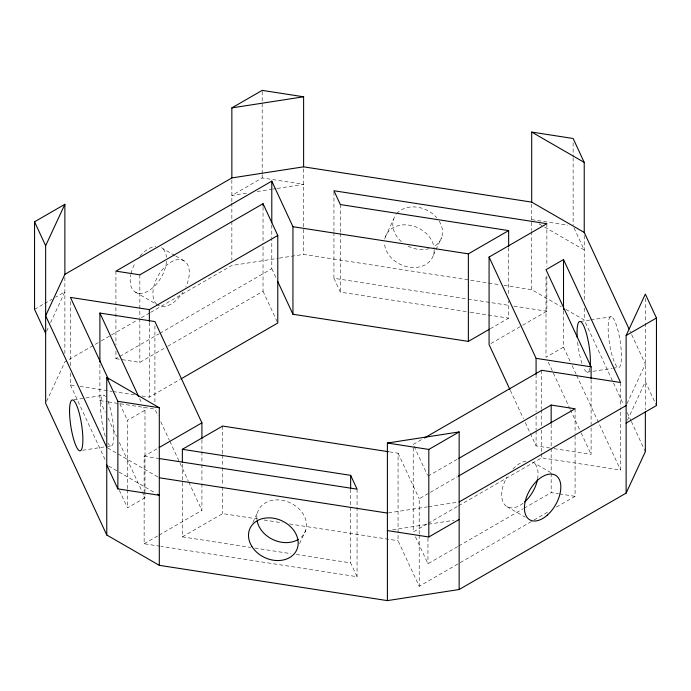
<?xml version="1.0" encoding="UTF-8"?>
<svg xmlns="http://www.w3.org/2000/svg" width="691" height="691" viewBox="0 0 691 691"><rect width="100%" height="100%" fill="white"/><g stroke="black" fill="none" stroke-linecap="round" stroke-linejoin="round"><path stroke-width="0.52" stroke-dasharray="3.46 2.59" d="M46.547 331.352L48.785 326.532M50.573 322.68L64.876 291.844L55.686 297.156M46.547 401.385L64.876 361.885L100.325 341.423M252.837 522.491L257.657 512.109M385.319 237.039L393.645 219.099M299.548 543.627L305.681 530.412M433.343 255.342L435.529 250.626M435.969 249.676L441.67 237.402M627.013 403.639L645.351 364.131L629.959 330.972M627.463 420.18L645.351 381.648L656.45 405.565M34.55 309.352L43.74 304.049M44.656 303.522L52.015 299.272M277.229 188.427L303.608 184.342L262.183 177.933L231.856 195.441L247.68 192.996M101.257 340.879L110.586 335.498M111.519 334.962L136.706 320.417M141.37 317.722L149.766 312.876M150.698 312.341L231.856 265.482L278.283 258.304M115.924 351.209L115.924 358.681L158.861 333.891M159.794 333.356L271.796 268.687L271.796 238.792M122.16 359.648L139.841 362.386L166.911 346.752M167.844 346.217L263.038 291.257L263.038 243.206M141.897 396.003L149.36 397.161L180.075 379.428M127.481 488.658L127.481 420.327L144.989 410.221L143.642 407.301M160.105 546.227L144.134 543.757L144.134 456.207L158.118 448.139M119.336 490.316L127.481 507.876L144.989 497.77L144.989 492.433M490.334 328.717L508.645 318.145L508.645 301.069M144.134 543.757L158.118 535.689M159.042 535.145L201.919 510.399L201.919 483.709M490.947 343.531L521.705 325.772M522.638 325.236L546.866 311.244L546.866 276.011M182.355 464.248L182.355 536.855L222.632 513.603L258.78 519.191M563.519 310.82L563.519 347.124L546.011 357.23L546.011 275.018M413.218 444.434L423.453 438.526M427.962 476.194L457.831 458.954M419.204 533.996L419.204 498.764L429.474 492.83M430.407 492.294L457.477 476.669M427.176 523.925L413.218 531.984L413.218 446.567M428.109 523.389L457.883 506.192M458.815 505.657L541.64 457.839L620.57 470.053L620.57 408.131M415.455 536.795L427.962 563.744L457.831 546.503M458.764 545.968L523.156 508.783M524.089 508.248L551.159 492.614L558.44 493.745M389.551 451.871L398.059 453.192L398.059 540.742L419.204 586.313L459.342 563.139M460.275 562.604L533.081 520.565M534.013 520.029L548.948 511.409M556.41 507.099L575.076 496.319L575.076 434.389M257.182 191.528L271.952 189.239M273.005 189.075L276.175 188.591M279.337 258.14L303.608 254.383L499.723 284.727M73.911 399.847L103.952 395.2M580.388 321.496L589.708 320.054M590.745 319.898L611.457 316.694M82.644 450.273L106.466 446.593M107.502 446.429L110.612 445.954M587.048 372.242L611.906 368.398M612.943 368.243L618.117 367.439A25.731 5.442 81.2 0 0 618.117 331.041A25.731 5.442 81.2 0 0 608.132 327.715A25.731 5.442 81.2 0 0 618.117 367.439M388.446 512.903L427.487 506.866M428.541 506.702L458.09 502.132M392.669 529.764L427.487 524.374M428.541 524.21L453.875 520.288M531.699 219.626L567.821 225.214M503.989 285.383L531.699 289.667L561.196 306.692M333.943 232.392L333.943 278.3L467.021 298.892M468.083 299.056L509.604 305.482M513.862 306.139L546.866 311.244M333.943 278.3L340.352 292.112L469.232 312.047M470.295 312.22L508.645 318.145M115.924 358.681L121.124 359.484M525.238 422.512L536.086 445.885L549.837 448.01M554.07 448.666L591.099 454.393L591.099 425.57M70.43 373.2L70.43 384.947L75.76 385.768M80.026 386.433L112.028 391.382M113.099 391.547L134.425 394.846M99.901 364.304L99.901 400.607L107.304 401.756M108.366 401.92L154.914 409.115L158.075 415.93M559.477 493.91L575.076 496.319M144.134 456.207L157.971 458.349M264.092 520.012L282.17 522.811M289.615 523.959L398.059 540.742M182.355 536.855L250.531 547.402M254.789 548.058L291.006 553.664M296.327 554.484L350.648 562.889L357.057 576.7L161.167 546.391M539.075 223.884L543.679 226.544M544.603 227.08L584.232 249.961L573.133 226.035M565.799 309.352L584.232 319.993L623.619 404.866M174.883 255.506L161.236 247.62A25.731 14.857 -60 0 1 166.462 257.268M175.79 256.024L183.979 260.757M550.952 472.627L532.752 462.124A25.731 14.857 -60 0 1 537.65 478.708M135.496 292.198L158.248 305.327A25.731 14.857 -60 0 0 182.985 292.112M507.021 506.693L525.22 517.196M107.692 447.984L158.377 477.248M108.608 466.028L155.613 493.158M627.238 412.665L630.866 420.474M631.315 421.45L645.351 451.681M563.519 347.124L570.308 361.756M572.122 365.66L576.199 374.436M576.648 375.412L620.57 470.053M548.265 362.093L569.911 408.726M570.36 409.703L580.734 432.048M581.183 433.015L591.099 454.393M510.329 390.372L523.433 418.616M414.116 446.36L427.513 475.235M398.059 453.192L419.204 498.764M271.796 268.687L276.296 278.387M263.038 291.257L277.333 322.058M160.787 421.778L169.373 440.279M169.831 441.255L188.358 481.178M188.807 482.154L201.919 510.399M139.582 398.56L141.836 403.414M119.785 403.743L127.481 420.327M99.901 400.607L105.308 412.268M108.012 418.098L116.58 436.557M119.293 442.387L144.989 497.77M70.43 384.947L105.291 460.076M645.351 298.4L645.351 322.11M645.351 323.189L645.351 409.659M620.57 382.503L620.57 407.059M591.099 379.653L591.099 424.499M584.232 235.536L584.232 300.602M584.232 308.143L584.232 319.993M575.076 408.77L575.076 433.326M573.133 142.761L573.133 156.641M573.133 157.703L573.133 224.972M551.159 424.283L551.159 472.333M551.159 473.395L551.159 492.614M546.866 223.694L546.866 266.398M541.64 370.29L541.64 408.726M541.64 409.798L541.64 425.811M541.64 430.078L541.64 452.501M541.64 453.572L541.64 457.839M536.086 374.349L536.086 411.715M536.086 415.991L536.086 429.871M536.086 430.934L536.086 445.885M531.699 204.182L531.699 230.405M531.699 231.485L531.699 289.667M508.645 247.68L508.645 295.722M427.962 538.125L427.962 563.744M419.204 535.059L419.204 586.313M357.057 489.15L357.057 576.7M350.648 489.219L350.648 562.889M340.352 204.562L340.352 232.323M340.352 233.385L340.352 292.112M333.943 191.822L333.943 231.321M303.608 168.889L303.608 254.383M271.796 224.912L271.796 237.73M263.038 206.903L263.038 242.144M262.183 91.454L262.183 173.666M262.183 174.728L262.183 177.933M231.856 179.997L231.856 201.91M231.856 202.99L231.856 220.23M231.856 221.301L231.856 260.101M222.632 426.053L222.632 453.814M222.632 454.877L222.632 466.624M222.632 467.695L222.632 485.842M222.632 486.913L222.632 513.603M201.919 439.925L201.919 450.61M201.919 451.672L201.919 463.419M201.919 464.49L201.919 482.638M154.914 325.841L154.914 403.777M149.36 322.421L149.36 397.161M144.989 410.221L144.989 491.361M139.841 274.828L139.841 317.54M139.841 318.603L139.841 362.386M127.481 489.729L127.481 507.876M115.924 271.131L115.924 344.8M70.43 301.665L70.43 365.729M64.876 277.428L64.876 354.345M166.496 261.267A25.731 14.857 -60 0 1 145.205 292.431A25.731 14.857 -60 0 1 130.789 274.621M131.005 273.619A25.731 14.857 -60 0 1 135.496 262.485M139.962 256.128A25.731 14.857 -60 0 1 155.769 246.445M439.182 221.077A25.731 20.298 24.9 0 1 433.637 246.817M429.137 248.665A25.731 20.298 24.9 0 1 407.716 245.97M401.436 241.669A25.731 20.298 24.9 0 1 396.133 214.417M396.686 213.726A25.731 20.298 24.9 0 1 436.695 217.691M523.052 503.273A25.731 14.857 -60 0 1 503.748 503.428A25.731 14.857 -60 0 1 507.021 476.98M512.921 469.016A25.731 14.857 -60 0 1 528.157 460.914M589.872 368.173A25.731 5.442 81.2 0 1 583.722 367.888M581.995 363.457A25.731 5.442 81.2 0 1 577.521 341.19M434.19 250.038A25.731 20.298 24.9 0 1 409.331 267.201A25.731 20.298 24.9 0 1 384.472 242.342M384.783 239.103A25.731 20.298 24.9 0 1 410.748 225.43A25.731 20.298 24.9 0 1 434.164 249.123M156.676 304.17A25.731 14.857 -60 0 1 158.731 274.785A25.731 14.857 -60 0 1 183.236 260.377A25.731 14.857 -60 0 1 185.758 287.067M107.977 401.177A25.731 5.442 81.2 0 1 113.937 434.648A25.731 5.442 81.2 0 1 108.15 443.285M105.282 436.306A25.731 5.442 81.2 0 1 100.618 405.772A25.731 5.442 81.2 0 1 105.559 396.565M256.905 519.252A25.731 20.298 24.9 0 1 289.667 502.599A25.731 20.298 24.9 0 1 299.989 538.298"/><path stroke-width="1.04" d="M645.351 411.819L645.351 451.681L626.124 493.115L459.144 589.518L387.392 600.617L159.301 565.333L106.768 535.007L45.649 403.319L45.649 245.728L64.876 204.294L34.55 221.802L34.55 309.352L45.649 333.278M64.876 204.294L64.876 274.336L45.649 315.761L106.768 447.448M626.124 493.115L626.124 335.524L645.351 294.09L656.45 318.015L656.45 405.565L626.124 423.073M64.876 274.336L231.856 177.933L231.856 107.891L262.183 90.383L303.608 96.792L303.608 166.833L531.699 202.118L584.232 232.444L629.052 329.02M489.418 329.244L468.368 341.397L292.941 314.258L292.941 226.708L271.796 181.137L115.924 271.131L139.841 274.828L263.038 203.707L277.782 235.467L277.782 323.017L180.999 378.893M108.461 379.35L70.43 297.398L149.36 309.611L277.782 235.467M292.941 226.708L468.368 253.847L508.645 230.595L508.645 246.609M159.042 447.595L201.919 422.849L154.914 321.565L99.901 313.058L99.901 362.17M509.872 389.404L489.081 344.602L489.081 257.052L546.866 223.694L333.943 190.751L340.352 204.562L508.645 230.595M182.355 462.115L182.355 449.305L222.632 426.053L388.489 451.707M424.386 437.99L541.64 370.29L620.57 382.503L563.519 259.574L546.011 269.68L591.099 366.843L591.099 378.59M387.392 600.617L387.392 443.026L428.817 449.435L459.144 431.927L459.144 589.518M626.124 335.524L656.45 318.015M458.764 458.409L551.159 405.064L575.076 408.77L458.409 476.125M459.144 501.968L626.124 405.565M387.392 530.576L428.817 536.985L459.144 519.477M231.856 107.891L303.608 96.792M231.856 177.933L303.608 166.833M387.392 443.026L459.144 431.927M531.699 202.118L531.699 132.076L573.133 138.485L584.232 162.402L584.232 232.444M489.081 257.052L536.086 358.335L591.099 366.843M159.301 407.742L106.768 377.416L117.867 401.333L159.301 407.742L159.301 565.333M182.355 449.305L350.648 475.339L357.057 489.15L159.042 458.513M159.301 477.783L387.392 513.067M106.768 464.965L117.867 488.882L159.301 495.292L157.453 494.229M531.699 132.076L584.232 162.402M277.644 281.297L292.941 314.258M99.901 313.058L138.684 396.617M34.55 221.802L45.649 245.728M563.519 259.574L563.519 309.749M551.159 405.064L551.159 423.22M536.086 358.335L536.086 374.349M468.368 253.847L468.368 341.397M428.817 449.435L428.817 536.985M350.648 475.339L350.648 488.148M271.796 181.137L271.796 222.778M263.038 203.707L263.038 205.84M201.919 422.849L201.919 438.863M149.36 309.611L149.36 321.35M117.867 401.333L117.867 488.882M106.768 377.416L106.768 535.007M537.468 479.701A25.731 14.857 -60 0 1 524.599 501.986M577.218 337.415A25.731 5.442 81.2 0 1 583.86 326.178A25.731 5.442 81.2 0 1 590.149 366.17M298.469 539.343A25.731 20.298 24.9 0 1 273.688 539.921A25.731 20.298 24.9 0 1 257.19 521.126M547.341 515.115A25.731 14.857 -60 0 0 555.504 475.253A25.731 14.857 -60 0 0 525.056 502.245A25.731 14.857 -60 0 0 547.341 515.115M251.818 546.374A25.731 20.298 24.9 0 0 294.867 553.033A25.731 20.298 24.9 0 0 273.342 518.19A25.731 20.298 24.9 0 0 251.818 546.374M69.549 411.033A25.731 5.442 81.2 0 0 79.543 450.757A25.731 5.442 81.2 0 0 79.543 414.367A25.731 5.442 81.2 0 0 69.549 411.033"/></g></svg>
